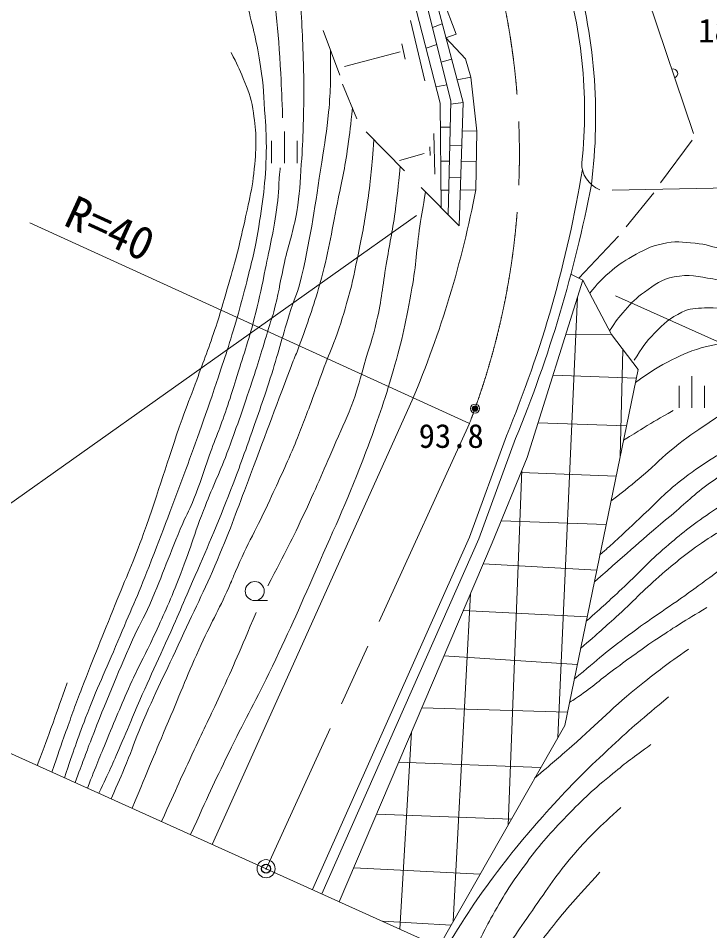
# Model space of a CAD drawing. Units: millimetres, scale not verified. Extents: x 40000 to 680000, y 20000 to 380000.
# Drawn here: x 233783 to 271946, y 244263 to 294609 of the extents above; entities that cross this region are included whole.
import ezdxf
from ezdxf.enums import TextEntityAlignment as Align

# ---------------------------------------------------------------- set-up
doc = ezdxf.new("R2010")
doc.units = ezdxf.units.MM
doc.header["$LTSCALE"] = 1000
doc.header["$PDMODE"] = 32
doc.header["$PDSIZE"] = 500
doc.linetypes.add('CHAIN', pattern=[18.5, 12, -1.5, 3.5, -1.5])
for name, color, linetype, lineweight in [('M-BGD', 7, 'Continuous', 13), ('M-BMK', 2, 'CHAIN', 13), ('M-BMK-SRVR', 3, 'Continuous', 13), ('M-STR-HTXT', 7, 'Continuous', 13)]:
    doc.layers.add(name, color=color, linetype=linetype, lineweight=lineweight)
doc.layers.add('M-OTRS', color=6, linetype='Continuous')
doc.styles.add('ＭＳ ゴシック', font='')
doc.styles.get('ＭＳ ゴシック').set_extended_font_data('MS Gothic')

msp = doc.modelspace()

# ---------------------------------------------------------------- linework, layer by layer
at = {"layer": 'M-BGD'}
for p, q in [((271046, 288246), (264517, 307644)), ((256065, 298743), (257953, 293736)), ((255495, 296064), (257068, 289926)), ((256137, 296179), (257663, 290041)), ((258334, 289962), (256644, 296341)), ((255438, 294478), (256227, 291165)), ((257185, 294297), (256654, 294100)), ((251527, 291473), (250620, 293938)), ((257953, 293736), (257386, 293538)), ((257386, 293538), (258467, 292375)), ((254951, 293203), (255135, 292349)), ((256889, 293153), (256289, 292966)), ((254859, 292756), (251783, 291941)), ((257702, 292347), (257129, 292190)), ((258467, 292375), (258762, 291355)), ((258762, 291355), (258003, 291211)), ((258762, 291355), (259100, 288377)), ((252474, 289067), (251685, 290980)), ((257440, 290939), (256837, 290828)), ((257663, 290041), (257503, 283767)), ((257068, 289926), (257127, 284147)), ((257659, 289864), (258334, 289962)), ((258110, 283156), (258334, 289962)), ((257626, 288600), (257082, 288609)), ((248469, 286612), (248469, 288362)), ((255092, 286193), (252982, 288342)), ((256727, 288252), (256771, 286008)), ((259100, 288377), (258282, 288404)), ((259100, 288377), (259035, 285143)), ((247769, 286612), (247769, 287837)), ((249169, 286612), (249169, 287837)), ((256499, 287507), (256508, 287034)), ((257601, 287597), (258255, 287578)), ((270981, 287890), (269233, 285537)), ((256193, 287156), (254816, 286753)), ((257579, 286724), (257101, 286730)), ((259066, 286707), (258226, 286695)), ((258197, 285824), (257556, 285847)), ((258110, 283156), (256019, 285266)), ((257538, 285123), (257117, 285129)), ((259035, 285143), (258175, 285131)), ((268852, 284972), (267340, 283105)), ((258682, 272244), (234428, 283325)), ((266919, 282579), (264721, 280271)), ((264938, 280167), (264282, 280482)), ((261862, 270380), (264938, 280167)), ((264938, 280167), (266522, 277162)), ((264647, 279243), (263565, 254934)), ((266522, 277162), (263997, 277175)), ((266522, 277162), (268001, 275230)), ((267158, 276331), (267007, 270423)), ((263288, 274918), (267901, 274746)), ((268001, 275230), (263940, 255594)), ((270955, 273107), (270955, 274857)), ((270255, 273107), (270255, 274332)), ((271655, 273107), (271655, 274332)), ((255526, 273542), (244484, 249028)), ((262459, 272281), (267359, 272123)), ((260723, 271566), (258685, 265979)), ((261233, 271419), (259204, 265886)), ((259937, 265671), (261862, 270380)), ((261572, 269672), (260815, 250096)), ((266784, 269343), (261518, 269539)), ((266234, 266683), (260431, 266879)), ((258685, 265979), (250019, 246530)), ((250531, 246299), (259204, 265886)), ((251500, 245862), (259937, 265671)), ((259439, 264501), (265711, 264156)), ((257787, 244770), (258747, 262877)), ((246836, 262479), (247536, 262479)), ((258344, 261931), (265179, 261586)), ((257278, 259427), (264635, 258952)), ((256059, 256567), (264090, 256320)), ((263940, 255594), (256998, 243382)), ((254840, 244355), (255493, 255238)), ((254778, 253557), (262619, 253270)), ((261003, 250428), (253561, 250700)), ((259270, 247379), (252297, 247733)), ((257677, 244577), (253879, 244789))]:
    msp.add_line(p, q, dxfattribs=at)
for centre, radius in [((258992, 273076), 150), ((258992, 273076), 120), ((258992, 273076), 90), ((258992, 273076), 60), ((258992, 273076), 30), ((258992, 273076), 20), ((246836, 263004), 525)]:
    msp.add_circle(centre, radius, dxfattribs=at)
for centre, radius, start, end in [((239039, 289499), 26003, 353.7205, 18.5113), ((236098, 289178), 29552, 352.7169, 16.6599), ((269930, 291563), 250, 288.6024, 108.6024), ((266426, 286592), 1542, 177.6535, 249.1076), ((199644, 296954), 66145, 337.42982, 350.69959), ((202729, 295843), 57314, 337.10169, 349.24009), ((193594, 299222), 73130, 337.65527, 349.13045)]:
    msp.add_arc(centre, radius, start, end, dxfattribs=at)
for points, knots in [([(162747, 274820), (164227, 276210), (164597, 276559), (165784, 277673), (167026, 278839), (167678, 279541), (168966, 280657), (170694, 282154), (171699, 282952), (173518, 284338), (175738, 286030), (177065, 286866), (179333, 288493), (180813, 289555), (181633, 290161), (183119, 291215), (186879, 293880), (189058, 295268), (192830, 297915), (194478, 299072), (195343, 299805), (197031, 300903), (198313, 301738), (199050, 302176), (200373, 302944), (201778, 303759), (202564, 304221), (204012, 304956), (206273, 306102), (207552, 306735), (209914, 307655), (211726, 308361), (212805, 308577), (214676, 309105), (216629, 309655), (217726, 309959), (219705, 310406), (222163, 310961), (223558, 311202), (226051, 311567), (227465, 311775), (228264, 311853), (229690, 311952), (231086, 312049), (231869, 312150), (233269, 312129), (234159, 312116), (234660, 312090), (235544, 311985), (236100, 311918), (236292, 311893), (236964, 311775)], [0, 0, 0, 0, 1, 1, 1, 2, 2, 2, 3, 3, 3, 4, 4, 4, 5, 5, 5, 6, 6, 6, 7, 7, 7, 8, 8, 8, 9, 9, 9, 10, 10, 10, 11, 11, 11, 12, 12, 12, 13, 13, 13, 14, 14, 14, 15, 15, 15, 16, 16, 16, 17, 17, 17, 17]), ([(169088, 278405), (170361, 279671), (170722, 280019), (171820, 280998), (173121, 282159), (173920, 282728), (175271, 283831), (176625, 284938), (177350, 285600), (178742, 286658), (180487, 287985), (181537, 288629), (183353, 289856), (184449, 290596), (185083, 290979), (186193, 291697), (188098, 292928), (189178, 293598), (191074, 294843), (193394, 296365), (194661, 297265), (196981, 298787), (198276, 299637), (198994, 300125), (200314, 300937), (201264, 301521), (201805, 301834), (202779, 302376), (204836, 303522), (205989, 304169), (208119, 305172), (210119, 306114), (211284, 306552), (213365, 307302), (215123, 307936), (216119, 308274), (217930, 308737), (220025, 309271), (221232, 309446), (223373, 309742), (225203, 309996), (226237, 310090), (228082, 310176), (229713, 310252), (230630, 310235), (232263, 310235), (233357, 310235), (233970, 310223), (235063, 310196), (236277, 310166), (236964, 310211), (238170, 310063), (238779, 309988), (238996, 309962), (239724, 309823)], [0, 0, 0, 0, 1, 1, 1, 2, 2, 2, 3, 3, 3, 4, 4, 4, 5, 5, 5, 6, 6, 6, 7, 7, 7, 8, 8, 8, 9, 9, 9, 10, 10, 10, 11, 11, 11, 12, 12, 12, 13, 13, 13, 14, 14, 14, 15, 15, 15, 16, 16, 16, 17, 17, 17, 18, 18, 18, 18]), ([(247569, 301138), (247434, 300661), (247408, 300474), (247372, 300040), (247307, 299257), (247556, 298828), (247648, 298048), (247948, 295519), (248136, 294102), (248269, 291559), (248320, 290605), (248342, 290286), (248368, 289114)], [0, 0, 0, 0, 1, 1, 1, 2, 2, 2, 3, 3, 3, 4, 4, 4, 4]), ([(245463, 298262), (245692, 297833), (245752, 297689), (245906, 297309), (246199, 296587), (246242, 296140), (246423, 295382), (246742, 294047), (246951, 293303), (247160, 291947), (247325, 290874), (247336, 290262), (247406, 289179), (247455, 288425), (247487, 288002), (247472, 287247), (247437, 285496), (247281, 284518), (247002, 282789), (246814, 281628), (246620, 280993), (246338, 279851), (246168, 279163), (246063, 278780), (245862, 278101), (245445, 276692), (245201, 275904), (244727, 274513), (243364, 270513), (242522, 268298), (241000, 264356), (240374, 262732), (239956, 261849), (239285, 260244), (238591, 258586), (238136, 257684), (237500, 256004), (237016, 254726), (236863, 254293), (236338, 252704)], [0, 0, 0, 0, 1, 1, 1, 2, 2, 2, 3, 3, 3, 4, 4, 4, 5, 5, 5, 6, 6, 6, 7, 7, 7, 8, 8, 8, 9, 9, 9, 10, 10, 10, 11, 11, 11, 12, 12, 12, 13, 13, 13, 13]), ([(249369, 297629), (249366, 296859), (249371, 296657), (249378, 296034), (249398, 294373), (249501, 293445), (249529, 291785), (249550, 290568), (249544, 289886), (249510, 288669), (249486, 287844), (249465, 287382), (249406, 286559), (249333, 285532), (249322, 284951), (249150, 283936), (248962, 282824), (248726, 282228), (248476, 281129), (248264, 280197), (248198, 279663), (247970, 278736), (247853, 278263), (247757, 278006), (247615, 277539), (247228, 276269), (247019, 275554), (246596, 274295), (246110, 272849), (245839, 272038), (245301, 270611), (244829, 269361), (244481, 268695), (244002, 267449), (243402, 265884), (243166, 264970), (242540, 263415), (242038, 262171), (241715, 261491), (241149, 260273), (240745, 259402), (240468, 258939), (240071, 258064), (239505, 256814), (239213, 256102), (238687, 254833), (238253, 253783), (238117, 253445), (237598, 252135)], [0, 0, 0, 0, 1, 1, 1, 2, 2, 2, 3, 3, 3, 4, 4, 4, 5, 5, 5, 6, 6, 6, 7, 7, 7, 8, 8, 8, 9, 9, 9, 10, 10, 10, 11, 11, 11, 12, 12, 12, 13, 13, 13, 14, 14, 14, 15, 15, 15, 16, 16, 16, 16]), ([(245531, 292716), (245873, 292059), (245974, 291857), (246201, 291282), (246453, 290647), (246620, 290288), (246727, 289613), (246915, 288434), (246950, 287747), (246839, 286559), (246704, 285118), (246478, 284328), (246168, 282914), (245818, 281309), (245532, 280431), (245080, 278851), (244921, 278292), (244815, 277984), (244633, 277431), (244243, 276247), (243979, 275599), (243552, 274427), (243276, 273670), (243096, 273255), (242829, 272494), (241967, 270037), (241578, 268628), (240699, 266177), (240142, 264625), (239745, 263787), (239134, 262256), (238417, 260457), (237990, 259459), (237297, 257651), (236939, 256717), (236748, 256190), (236413, 255248), (236104, 254380), (236009, 254100), (235643, 253017)], [0, 0, 0, 0, 1, 1, 1, 2, 2, 2, 3, 3, 3, 4, 4, 4, 5, 5, 5, 6, 6, 6, 7, 7, 7, 8, 8, 8, 9, 9, 9, 10, 10, 10, 11, 11, 11, 12, 12, 12, 13, 13, 13, 13]), ([(238239, 251846), (238819, 253096), (238974, 253420), (239415, 254443), (239729, 255169), (239887, 255583), (240200, 256309), (241011, 258196), (241528, 259225), (242353, 261105), (242648, 261777), (242814, 262153), (243102, 262827), (243952, 264821), (244470, 265921), (245260, 267939), (245766, 269233), (246037, 269962), (246503, 271272), (246983, 272626), (247250, 273385), (247692, 274752), (248130, 276104), (248318, 276879), (248738, 278237), (248994, 279067), (249232, 279505), (249421, 280353), (249968, 282799), (250156, 284195), (250531, 286673), (250694, 287750), (250811, 288350), (250913, 289434), (251037, 290763), (251024, 291237), (251021, 292848)], [0, 0, 0, 0, 1, 1, 1, 2, 2, 2, 3, 3, 3, 4, 4, 4, 5, 5, 5, 6, 6, 6, 7, 7, 7, 8, 8, 8, 9, 9, 9, 10, 10, 10, 11, 11, 11, 12, 12, 12, 12]), ([(252228, 289664), (252129, 288641), (252094, 288358), (251976, 287526), (251802, 286305), (251641, 285631), (251397, 284423), (251044, 282672), (250916, 281672), (250431, 279953), (250048, 278598), (249767, 277859), (249294, 276533), (249177, 276203), (249090, 276026), (248965, 275699), (248030, 273258), (247531, 271882), (246602, 269438), (245951, 267725), (245621, 266752), (244916, 265060), (244140, 263198), (243611, 262196), (242771, 260362), (241906, 258472), (241361, 257440), (240548, 255528), (240217, 254751), (240079, 254297), (239759, 253517), (239440, 252740), (239331, 252491), (238913, 251542)], [0, 0, 0, 0, 1, 1, 1, 2, 2, 2, 3, 3, 3, 4, 4, 4, 5, 5, 5, 6, 6, 6, 7, 7, 7, 8, 8, 8, 9, 9, 9, 10, 10, 10, 11, 11, 11, 11]), ([(240070, 251020), (241040, 253361), (241285, 253953), (242077, 255828), (242776, 257483), (243128, 258427), (243882, 260058), (244496, 261387), (244921, 262095), (245506, 263437), (245614, 263686), (245661, 263832), (245768, 264081), (246445, 265653), (246953, 266474), (247670, 268028), (248196, 269168), (248494, 269805), (248985, 270960), (249386, 271904), (249578, 272447), (249945, 273405), (250238, 274173), (250382, 274610), (250674, 275378), (250907, 275989), (251069, 276319), (251286, 276936), (251591, 277804), (251749, 278297), (251996, 279184), (252260, 280132), (252360, 280676), (252557, 281640), (252789, 282780), (252910, 283421), (253074, 284572), (253258, 285869), (253286, 286317), (253406, 287910)], [0, 0, 0, 0, 1, 1, 1, 2, 2, 2, 3, 3, 3, 4, 4, 4, 5, 5, 5, 6, 6, 6, 7, 7, 7, 8, 8, 8, 9, 9, 9, 10, 10, 10, 11, 11, 11, 12, 12, 12, 13, 13, 13, 13]), ([(236925, 252439), (237350, 253611), (237470, 253917), (237832, 254859), (238658, 257009), (239165, 258197), (240086, 260309), (240427, 261090), (240711, 261484), (241046, 262268), (241788, 264000), (242125, 265003), (242861, 266738), (243087, 267271), (243270, 267546), (243483, 268085), (243845, 268999), (243986, 269534), (244319, 270459), (244714, 271557), (244982, 272156), (245350, 273264), (245532, 273809), (245621, 274118), (245789, 274667), (246191, 275984), (246471, 276707), (246808, 278043), (247047, 278993), (247166, 279529), (247362, 280489), (247643, 281869), (247833, 282638), (248039, 284032), (248153, 284802), (248144, 285242), (248210, 286017), (248221, 286151), (248225, 286193), (248239, 286359)], [0, 0, 0, 0, 1, 1, 1, 2, 2, 2, 3, 3, 3, 4, 4, 4, 5, 5, 5, 6, 6, 6, 7, 7, 7, 8, 8, 8, 9, 9, 9, 10, 10, 10, 11, 11, 11, 12, 12, 12, 13, 13, 13, 13]), ([(254863, 286426), (254748, 285221), (254713, 284893), (254579, 283915), (254423, 282781), (254281, 282154), (254091, 281026), (253885, 279801), (253841, 279101), (253563, 277890), (253345, 276937), (253149, 276422), (252873, 275484), (252647, 274712), (252559, 274267), (252282, 273512), (251950, 272608), (251698, 272127), (251315, 271244), (250659, 269732), (250314, 268875), (249614, 267383), (248856, 265768), (248579, 265244), (247563, 263301)], [0, 0, 0, 0, 1, 1, 1, 2, 2, 2, 3, 3, 3, 4, 4, 4, 5, 5, 5, 6, 6, 6, 7, 7, 7, 8, 8, 8, 8]), ([(243294, 249565), (244287, 251755), (244548, 252332), (245399, 254083), (246238, 255807), (246786, 256734), (247618, 258461), (248682, 260669), (249238, 261925), (250221, 264170), (251331, 266703), (251995, 268106), (252972, 270693), (253623, 272416), (253964, 273393), (254481, 275160), (254993, 276911), (255177, 277922), (255509, 279716), (255755, 281045), (255749, 281811), (255953, 283147), (256065, 283882), (256101, 284120), (256258, 285024)], [0, 0, 0, 0, 1, 1, 1, 2, 2, 2, 3, 3, 3, 4, 4, 4, 5, 5, 5, 6, 6, 6, 7, 7, 7, 8, 8, 8, 8]), ([(265324, 279435), (265778, 279985), (265931, 280170), (266391, 280568), (266851, 280966), (267134, 281167), (267666, 281462), (268286, 281806), (268643, 282024), (269336, 282172), (270024, 282320), (270437, 282271), (271137, 282198), (271767, 282133), (272107, 282006), (272715, 281830), (273391, 281635), (273740, 281433), (274415, 281238), (275143, 281027), (275553, 280875), (276309, 280817), (277200, 280748), (277593, 280853), (278583, 281067)], [0, 0, 0, 0, 1, 1, 1, 2, 2, 2, 3, 3, 3, 4, 4, 4, 5, 5, 5, 6, 6, 6, 7, 7, 7, 8, 8, 8, 8]), ([(266417, 277362), (266784, 277910), (266903, 278086), (267274, 278501), (267654, 278926), (267870, 279176), (268339, 279500), (268932, 279911), (269273, 280211), (269982, 280342), (270807, 280494), (271301, 280373), (272125, 280223), (273019, 280061), (273458, 279697), (274357, 279576), (275386, 279437), (275989, 279342), (277013, 279510), (277518, 279593), (277726, 279629), (278288, 279812)], [0, 0, 0, 0, 1, 1, 1, 2, 2, 2, 3, 3, 3, 4, 4, 4, 5, 5, 5, 6, 6, 6, 7, 7, 7, 7]), ([(267783, 275737), (268224, 276451), (268389, 276715), (268901, 277235), (269422, 277766), (269742, 278072), (270413, 278392), (270861, 278607), (271166, 278603), (271662, 278629), (272368, 278667), (272764, 278551), (273463, 278445), (274256, 278325), (274681, 278151), (275475, 278037), (276030, 277958), (276347, 277935), (276908, 277932), (277262, 277930), (277387, 277932), (277815, 277959)], [0, 0, 0, 0, 1, 1, 1, 2, 2, 2, 3, 3, 3, 4, 4, 4, 5, 5, 5, 6, 6, 6, 7, 7, 7, 7]), ([(267854, 274516), (268640, 275075), (268890, 275255), (269611, 275631), (270313, 275998), (270715, 276208), (271478, 276420), (272290, 276647), (272769, 276688), (273608, 276762), (274657, 276855), (275250, 276736), (276303, 276723), (276745, 276717), (276883, 276715), (277434, 276710)], [0, 0, 0, 0, 1, 1, 1, 2, 2, 2, 3, 3, 3, 4, 4, 4, 5, 5, 5, 5]), ([(266501, 267976), (267373, 268651), (267611, 268835), (268296, 269416), (268974, 269991), (269298, 270378), (269992, 270934), (270686, 271491), (271107, 271762), (271846, 272256), (272637, 272784), (273050, 273146), (273917, 273538), (274590, 273841), (274986, 273995), (275712, 274129), (276169, 274214), (276349, 274239), (276895, 274267)], [0, 0, 0, 0, 1, 1, 1, 2, 2, 2, 3, 3, 3, 4, 4, 4, 5, 5, 5, 6, 6, 6, 6]), ([(267194, 271325), (267711, 271654), (267847, 271738), (268270, 271996), (268910, 272387), (269122, 272505), (269927, 272969)], [0, 0, 0, 0, 1, 1, 1, 2, 2, 2, 2]), ([(265888, 265011), (266272, 265344), (266371, 265433), (266677, 265708), (267322, 266287), (267659, 266639), (268296, 267227), (269086, 267955), (269477, 268425), (270328, 269081), (271543, 270017), (272280, 270482), (273641, 271191), (274610, 271696), (274973, 271864), (276185, 272354)], [0, 0, 0, 0, 1, 1, 1, 2, 2, 2, 3, 3, 3, 4, 4, 4, 5, 5, 5, 5]), ([(265577, 263508), (267617, 265301), (268137, 265771), (269811, 267182), (270640, 267880), (271061, 268326), (271941, 268957), (272626, 269448), (273021, 269709), (273756, 270121), (274516, 270547), (274806, 270671), (275767, 271087)], [0, 0, 0, 0, 1, 1, 1, 2, 2, 2, 3, 3, 3, 4, 4, 4, 4]), ([(265130, 261346), (266085, 262195), (266333, 262418), (267090, 263120), (267989, 263953), (268434, 264483), (269358, 265289), (270259, 266075), (270779, 266505), (271764, 267182), (272740, 267854), (273118, 268060), (274367, 268740)], [0, 0, 0, 0, 1, 1, 1, 2, 2, 2, 3, 3, 3, 4, 4, 4, 4]), ([(264817, 259836), (265848, 260740), (266114, 260975), (266932, 261720), (267876, 262578), (268345, 263125), (269318, 263948), (270275, 264757), (270814, 265215), (271863, 265900), (272712, 266455), (273033, 266637), (274111, 267202)], [0, 0, 0, 0, 1, 1, 1, 2, 2, 2, 3, 3, 3, 4, 4, 4, 4]), ([(264468, 258149), (265874, 259335), (266265, 259662), (267465, 260571), (268734, 261532), (269509, 261983), (270798, 262918), (271587, 263490), (271840, 263674), (272809, 264397)], [0, 0, 0, 0, 1, 1, 1, 2, 2, 2, 3, 3, 3, 3]), ([(246910, 261829), (245970, 259608), (245732, 259021), (244916, 257248), (244374, 256071), (244044, 255424), (243496, 254250), (242777, 252709), (242558, 252215), (241692, 250288)], [0, 0, 0, 0, 1, 1, 1, 2, 2, 2, 3, 3, 3, 3]), ([(264202, 256861), (264368, 256961), (264412, 256993), (264546, 257080), (265403, 257638), (265809, 258056), (266636, 258658), (267593, 259353), (268119, 259755), (269102, 260413), (270128, 261100), (270485, 261312), (271784, 262089)], [0, 0, 0, 0, 1, 1, 1, 2, 2, 2, 3, 3, 3, 4, 4, 4, 4]), ([(262282, 252677), (263283, 253531), (263537, 253753), (264336, 254448), (265845, 255760), (266596, 256606), (268162, 257850), (269157, 258641), (269504, 258908), (270765, 259802)], [0, 0, 0, 0, 1, 1, 1, 2, 2, 2, 3, 3, 3, 3]), ([(234826, 253386), (235258, 254521), (235370, 254814), (235703, 255734), (236014, 256594), (236109, 256871), (236478, 257943)], [0, 0, 0, 0, 1, 1, 1, 2, 2, 2, 2]), ([(257330, 243232), (258742, 245457), (259138, 246120), (260472, 247844), (261536, 249219), (262171, 249961), (263342, 251246), (264530, 252551), (265242, 253241), (266537, 254441), (267726, 255544), (268148, 255899), (269672, 257163)], [0, 0, 0, 0, 1, 1, 1, 2, 2, 2, 3, 3, 3, 4, 4, 4, 4]), ([(258724, 242602), (259266, 243809), (259437, 244162), (259969, 245123), (260630, 246314), (261053, 246956), (261863, 248051), (262642, 249105), (263145, 249648), (264052, 250595), (264985, 251570), (265552, 252077), (266596, 252932), (267393, 253586), (267679, 253803), (268696, 254530)], [0, 0, 0, 0, 1, 1, 1, 2, 2, 2, 3, 3, 3, 4, 4, 4, 5, 5, 5, 5]), ([(259943, 242053), (260978, 243670), (261258, 244110), (262158, 245389), (263028, 246625), (263474, 247355), (264466, 248495), (265399, 249568), (265785, 249927), (267040, 251069)], [0, 0, 0, 0, 1, 1, 1, 2, 2, 2, 3, 3, 3, 3]), ([(261079, 241540), (262023, 242889), (262296, 243264), (263135, 244324), (264151, 245608), (264540, 246018), (265886, 247489)], [0, 0, 0, 0, 1, 1, 1, 2, 2, 2, 2])]:
    msp.add_open_spline(points, degree=3, knots=knots, dxfattribs=at)
msp.add_point((258992, 273076), dxfattribs=at)
at = {"layer": 'M-BMK'}
msp.add_line((258682, 272244), (247462, 247685), dxfattribs=at)
msp.add_arc((219980, 287119), 41462, 338.9764, 25.2749, dxfattribs=at)
at = {"layer": 'M-BMK-SRVR'}
for p, q in [((247462, 247685), (224824, 257899)), ((270099, 237470), (247462, 247685))]:
    msp.add_line(p, q, dxfattribs=at)
msp.add_circle((247462, 247685), 500, dxfattribs=at)
msp.add_point((247462, 247685), dxfattribs=at)
at = {"layer": 'M-OTRS'}
msp.add_point((247462, 247685), dxfattribs=at)
at = {"layer": 'M-STR-HTXT'}
for p, q in [((266552, 285121), (291199, 285601)), ((230764, 266009), (255755, 283724)), ((293250, 267408), (266747, 279292))]:
    msp.add_line(p, q, dxfattribs=at)

# ---------------------------------------------------------------- texts
at = {"layer": 'M-BGD', "style": 'ＭＳ ゴシック'}
for s, p in [('186.7', (271305, 292876)), ('93.8', (255883, 270508))]:
    msp.add_text(s, height=1320, dxfattribs=at).set_placement(p, align=Align.BOTTOM_LEFT)
msp.add_text('R=40', height=1833, rotation=335.446, dxfattribs=at).set_placement((235979, 282723), align=Align.BOTTOM_LEFT)

doc.saveas('drawing.dxf')
